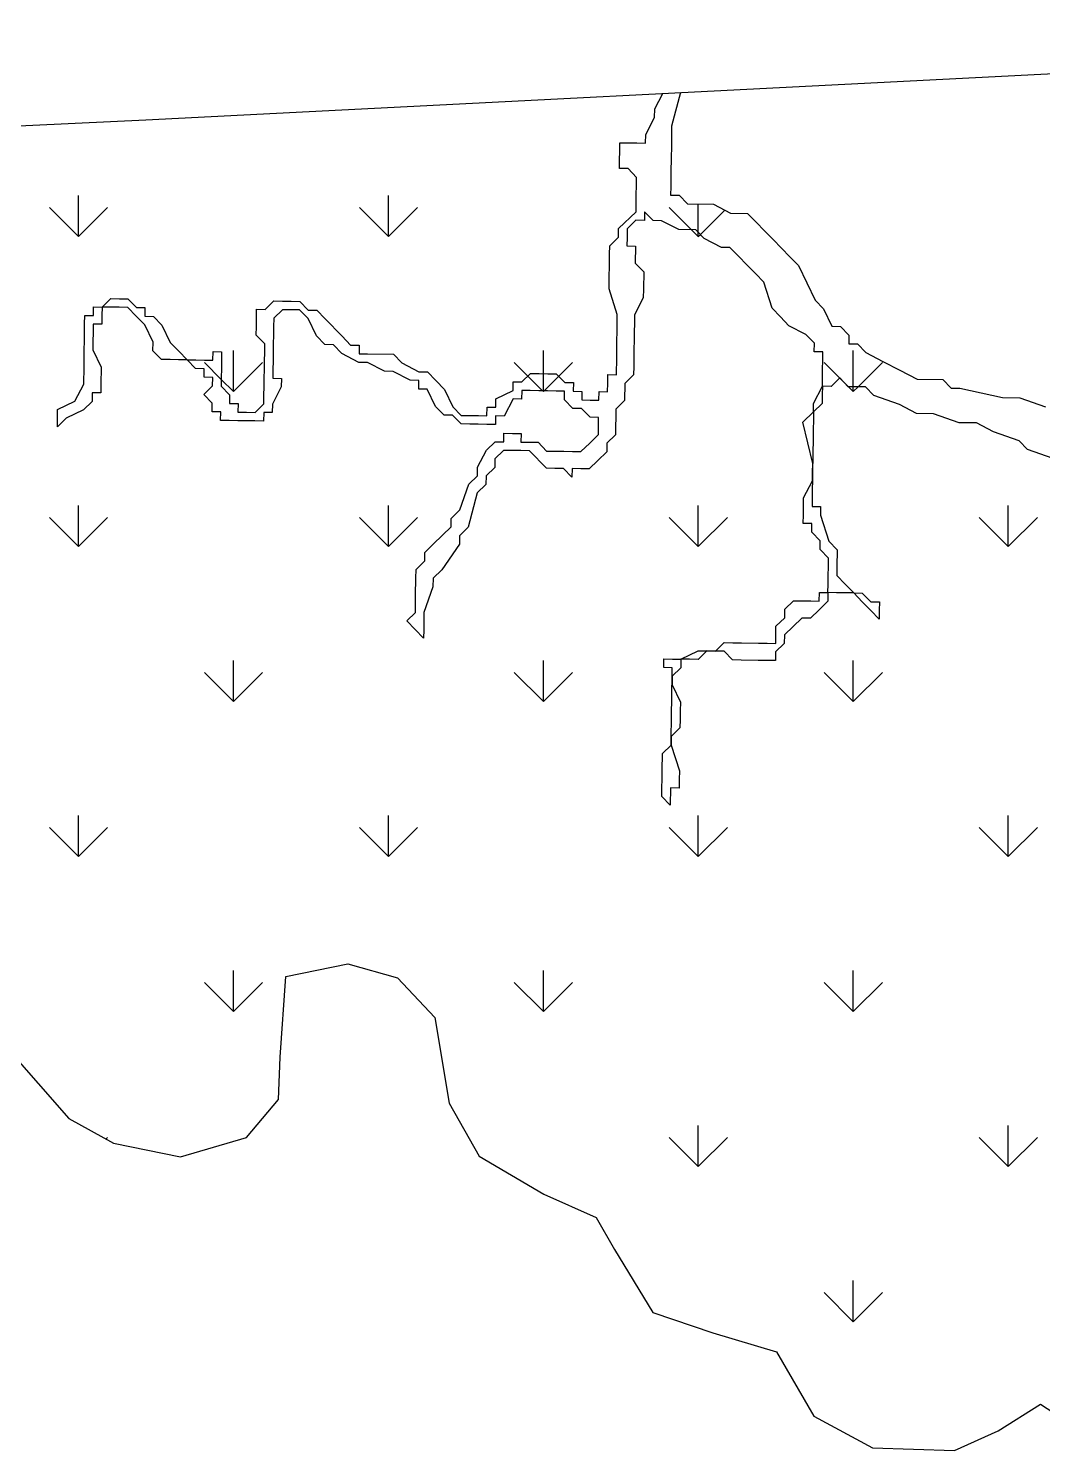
# Model space of a CAD drawing. Header units: metres. Extents: x 266585 to 279238, y 2117616 to 2127268.
# Drawn here: x 267301 to 267771, y 2126609 to 2127268 of the extents above; entities that cross this region are included whole.
import ezdxf

# ---------------------------------------------------------------- set-up
doc = ezdxf.new("R2010")
doc.units = ezdxf.units.M
doc.layers.add('MANGROOVES', color=112, linetype='Continuous')
doc.layers.add('village', color=3, linetype='Continuous')

msp = doc.modelspace()

# ---------------------------------------------------------------- linework, layer by layer
at = {"layer": 'MANGROOVES'}
for p, q in [((267603.41, 2127238.04), (267599.24, 2127222.36)), ((267591.4, 2127230.44), (267595.12, 2127237.62)), ((267587.24, 2127218.55), (267591.34, 2127226.46)), ((267591.34, 2127226.46), (267591.4, 2127230.44)), ((267587.18, 2127214.57), (267587.24, 2127218.55)), ((267599.18, 2127218.38), (267599.13, 2127214.39)), ((267599.24, 2127222.36), (267599.18, 2127218.38)), ((267575.18, 2127210.76), (267575.24, 2127214.74)), ((267575.24, 2127214.74), (267579.22, 2127214.68)), ((267579.22, 2127214.68), (267583.2, 2127214.63)), ((267583.2, 2127214.63), (267587.18, 2127214.57)), ((267599.13, 2127214.39), (267599.01, 2127206.43)), ((267575.06, 2127202.8), (267575.12, 2127206.78)), ((267575.12, 2127206.78), (267575.18, 2127210.76)), ((267599.01, 2127206.43), (267598.95, 2127202.45)), ((267579.05, 2127202.74), (267575.06, 2127202.8)), ((267582.97, 2127198.7), (267579.05, 2127202.74)), ((267582.91, 2127194.72), (267582.97, 2127198.7)), ((267598.89, 2127198.47), (267598.83, 2127194.48)), ((267598.95, 2127202.45), (267598.89, 2127198.47)), ((267582.85, 2127190.74), (267582.91, 2127194.72)), ((267598.83, 2127194.48), (267598.78, 2127190.5)), ((267582.74, 2127182.77), (267582.79, 2127186.75)), ((267582.79, 2127186.75), (267582.85, 2127190.74)), ((267598.78, 2127190.5), (267602.76, 2127190.44)), ((267602.76, 2127190.44), (267606.68, 2127186.41)), ((267606.68, 2127186.41), (267618.62, 2127186.23)), ((267618.62, 2127186.23), (267626.53, 2127182.13)), ((267574.66, 2127174.93), (267582.74, 2127182.77)), ((267582.68, 2127178.79), (267578.64, 2127174.87)), ((267586.66, 2127178.73), (267582.68, 2127178.79)), ((267586.72, 2127182.71), (267586.66, 2127178.73)), ((267590.64, 2127178.67), (267586.72, 2127182.71)), ((267594.62, 2127178.62), (267590.64, 2127178.67)), ((267602.52, 2127174.52), (267594.62, 2127178.62)), ((267626.53, 2127182.13), (267634.49, 2127182.02)), ((267634.49, 2127182.02), (267638.41, 2127177.98)), ((267574.6, 2127170.94), (267574.66, 2127174.93)), ((267578.64, 2127174.87), (267578.58, 2127170.89)), ((267610.49, 2127174.4), (267602.52, 2127174.52)), ((267614.41, 2127170.36), (267610.49, 2127174.4)), ((267638.41, 2127177.98), (267642.34, 2127173.94)), ((267642.34, 2127173.94), (267646.26, 2127169.9)), ((267570.5, 2127163.04), (267570.56, 2127167.02)), ((267570.56, 2127167.02), (267574.6, 2127170.94)), ((267578.58, 2127170.89), (267578.52, 2127166.9)), ((267578.52, 2127166.9), (267582.5, 2127166.85)), ((267582.5, 2127166.85), (267582.39, 2127158.88)), ((267622.31, 2127166.26), (267614.41, 2127170.36)), ((267626.29, 2127166.21), (267622.31, 2127166.26)), ((267630.22, 2127162.17), (267626.29, 2127166.21)), ((267646.26, 2127169.9), (267650.18, 2127165.86)), ((267650.18, 2127165.86), (267654.1, 2127161.82)), ((267570.33, 2127151.09), (267570.44, 2127159.06)), ((267570.44, 2127159.06), (267570.5, 2127163.04)), ((267582.39, 2127158.88), (267586.31, 2127154.84)), ((267634.14, 2127158.13), (267630.22, 2127162.17)), ((267654.1, 2127161.82), (267658.03, 2127157.78)), ((267586.31, 2127154.84), (267586.19, 2127146.88)), ((267638.06, 2127154.09), (267634.14, 2127158.13)), ((267641.99, 2127150.05), (267638.06, 2127154.09)), ((267658.03, 2127157.78), (267665.76, 2127141.73)), ((267570.27, 2127147.11), (267570.33, 2127151.09)), ((267574.07, 2127135.11), (267570.27, 2127147.11)), ((267586.19, 2127146.88), (267586.13, 2127142.9)), ((267645.79, 2127138.04), (267641.99, 2127150.05)), ((267335.21, 2127138.6), (267339.25, 2127142.52)), ((267339.25, 2127142.52), (267343.23, 2127142.47)), ((267343.23, 2127142.47), (267347.21, 2127142.41)), ((267347.21, 2127142.41), (267351.13, 2127138.37)), ((267410.85, 2127137.49), (267414.89, 2127141.42)), ((267414.89, 2127141.42), (267418.87, 2127141.36)), ((267418.87, 2127141.36), (267422.85, 2127141.3)), ((267422.85, 2127141.3), (267426.83, 2127141.24)), ((267426.83, 2127141.24), (267430.76, 2127137.2)), ((267586.13, 2127142.9), (267582.04, 2127134.99)), ((267665.76, 2127141.73), (267669.68, 2127137.69)), ((267327.13, 2127130.75), (267327.19, 2127134.74)), ((267327.19, 2127134.74), (267331.17, 2127134.68)), ((267331.17, 2127134.68), (267331.23, 2127138.66)), ((267331.23, 2127138.66), (267335.21, 2127138.6)), ((267335.15, 2127134.62), (267335.09, 2127130.64)), ((267335.21, 2127138.6), (267335.15, 2127134.62)), ((267339.19, 2127138.54), (267335.21, 2127138.6)), ((267343.17, 2127138.48), (267339.19, 2127138.54)), ((267347.15, 2127138.43), (267343.17, 2127138.48)), ((267351.08, 2127134.39), (267347.15, 2127138.43)), ((267355, 2127130.35), (267351.08, 2127134.39)), ((267351.13, 2127138.37), (267355.11, 2127138.31)), ((267355.11, 2127138.31), (267355.06, 2127134.33)), ((267355.06, 2127134.33), (267359.04, 2127134.27)), ((267359.04, 2127134.27), (267362.96, 2127130.23)), ((267406.75, 2127129.59), (267406.81, 2127133.57)), ((267406.81, 2127133.57), (267406.87, 2127137.55)), ((267406.87, 2127137.55), (267410.85, 2127137.49)), ((267414.77, 2127133.45), (267414.71, 2127129.47)), ((267418.81, 2127137.38), (267414.77, 2127133.45)), ((267422.79, 2127137.32), (267418.81, 2127137.38)), ((267426.77, 2127137.26), (267422.79, 2127137.32)), ((267430.7, 2127133.22), (267426.77, 2127137.26)), ((267434.56, 2127125.2), (267430.7, 2127133.22)), ((267430.76, 2127137.2), (267434.74, 2127137.15)), ((267434.74, 2127137.15), (267438.66, 2127133.11)), ((267438.66, 2127133.11), (267446.51, 2127125.03)), ((267574.02, 2127131.13), (267574.07, 2127135.11)), ((267582.04, 2127134.99), (267581.86, 2127123.05)), ((267649.72, 2127134), (267645.79, 2127138.04)), ((267653.64, 2127129.96), (267649.72, 2127134)), ((267669.68, 2127137.69), (267673.54, 2127129.67)), ((267327.01, 2127122.79), (267327.13, 2127130.75)), ((267331.05, 2127126.71), (267331, 2127122.73)), ((267331.11, 2127130.7), (267331.05, 2127126.71)), ((267335.09, 2127130.64), (267331.11, 2127130.7)), ((267358.86, 2127122.32), (267355, 2127130.35)), ((267362.96, 2127130.23), (267366.83, 2127122.21)), ((267406.69, 2127125.61), (267406.75, 2127129.59)), ((267414.71, 2127129.47), (267414.66, 2127125.49)), ((267573.9, 2127123.16), (267573.96, 2127127.14)), ((267573.96, 2127127.14), (267574.02, 2127131.13)), ((267661.54, 2127125.86), (267653.64, 2127129.96)), ((267665.47, 2127121.82), (267661.54, 2127125.86)), ((267673.54, 2127129.67), (267677.52, 2127129.61)), ((267677.52, 2127129.61), (267681.45, 2127125.57)), ((267326.96, 2127118.81), (267327.01, 2127122.79)), ((267331, 2127122.73), (267330.94, 2127118.75)), ((267358.8, 2127118.34), (267358.86, 2127122.32)), ((267366.83, 2127122.21), (267370.75, 2127118.17)), ((267410.62, 2127121.57), (267406.69, 2127125.61)), ((267410.44, 2127109.62), (267410.62, 2127121.57)), ((267414.6, 2127121.51), (267414.54, 2127117.53)), ((267414.66, 2127125.49), (267414.6, 2127121.51)), ((267438.48, 2127121.16), (267434.56, 2127125.2)), ((267442.47, 2127121.1), (267438.48, 2127121.16)), ((267446.39, 2127117.06), (267442.47, 2127121.1)), ((267446.51, 2127125.03), (267450.43, 2127120.99)), ((267450.43, 2127120.99), (267454.41, 2127120.93)), ((267454.41, 2127120.93), (267454.35, 2127116.95)), ((267573.78, 2127115.2), (267573.84, 2127119.18)), ((267573.84, 2127119.18), (267573.9, 2127123.16)), ((267581.8, 2127119.06), (267581.69, 2127111.1)), ((267581.86, 2127123.05), (267581.8, 2127119.06)), ((267665.41, 2127117.84), (267665.47, 2127121.82)), ((267681.45, 2127125.57), (267681.39, 2127121.59)), ((267681.39, 2127121.59), (267685.37, 2127121.53)), ((267685.37, 2127121.53), (267689.29, 2127117.49)), ((267326.84, 2127110.84), (267326.9, 2127114.83)), ((267326.9, 2127114.83), (267326.96, 2127118.81)), ((267330.94, 2127118.75), (267334.8, 2127110.73)), ((267362.73, 2127114.3), (267358.8, 2127118.34)), ((267366.71, 2127114.24), (267362.73, 2127114.3)), ((267370.69, 2127114.19), (267366.71, 2127114.24)), ((267374.67, 2127114.13), (267370.69, 2127114.19)), ((267370.75, 2127118.17), (267374.67, 2127114.13)), ((267378.59, 2127110.09), (267374.67, 2127114.13)), ((267374.67, 2127114.13), (267378.65, 2127114.07)), ((267378.65, 2127114.07), (267382.63, 2127114.01)), ((267382.63, 2127114.01), (267386.61, 2127113.95)), ((267386.61, 2127113.95), (267386.67, 2127117.94)), ((267386.67, 2127117.94), (267390.65, 2127117.88)), ((267390.6, 2127113.9), (267390.54, 2127109.91)), ((267390.65, 2127117.88), (267390.6, 2127113.9)), ((267414.54, 2127117.53), (267414.37, 2127105.58)), ((267454.29, 2127112.96), (267446.39, 2127117.06)), ((267458.27, 2127112.91), (267454.29, 2127112.96)), ((267454.35, 2127116.95), (267458.33, 2127116.89)), ((267466.18, 2127108.81), (267458.27, 2127112.91)), ((267458.33, 2127116.89), (267470.28, 2127116.71)), ((267470.28, 2127116.71), (267474.2, 2127112.67)), ((267474.2, 2127112.67), (267482.1, 2127108.57)), ((267573.67, 2127107.24), (267573.78, 2127115.2)), ((267669.39, 2127117.78), (267665.41, 2127117.84)), ((267669.27, 2127109.82), (267669.33, 2127113.8)), ((267669.33, 2127113.8), (267669.39, 2127117.78)), ((267689.29, 2127117.49), (267697.2, 2127113.4)), ((267697.2, 2127113.4), (267705.1, 2127109.3)), ((267326.72, 2127102.88), (267326.84, 2127110.84)), ((267334.8, 2127110.73), (267334.69, 2127102.76)), ((267382.57, 2127110.03), (267378.59, 2127110.09)), ((267382.52, 2127106.05), (267382.57, 2127110.03)), ((267386.5, 2127105.99), (267382.52, 2127106.05)), ((267386.44, 2127102.01), (267386.5, 2127105.99)), ((267390.48, 2127105.93), (267390.42, 2127101.95)), ((267390.54, 2127109.91), (267390.48, 2127105.93)), ((267410.38, 2127105.64), (267410.44, 2127109.62)), ((267470.16, 2127108.75), (267466.18, 2127108.81)), ((267478.06, 2127104.65), (267470.16, 2127108.75)), ((267482.1, 2127108.57), (267486.08, 2127108.52)), ((267486.08, 2127108.52), (267490.01, 2127104.48)), ((267529.82, 2127103.89), (267533.86, 2127107.82)), ((267533.86, 2127107.82), (267537.84, 2127107.76)), ((267537.84, 2127107.76), (267541.82, 2127107.7)), ((267541.82, 2127107.7), (267545.8, 2127107.64)), ((267545.8, 2127107.64), (267549.72, 2127103.6)), ((267569.63, 2127103.31), (267569.69, 2127107.29)), ((267569.69, 2127107.29), (267573.67, 2127107.24)), ((267581.63, 2127107.12), (267577.59, 2127103.2)), ((267581.69, 2127111.1), (267581.63, 2127107.12)), ((267669.21, 2127105.84), (267669.27, 2127109.82)), ((267705.1, 2127109.3), (267713.01, 2127105.2)), ((267322.63, 2127094.98), (267326.72, 2127102.88)), ((267334.69, 2127102.76), (267334.63, 2127098.78)), ((267382.4, 2127098.08), (267386.44, 2127102.01)), ((267390.42, 2127101.95), (267394.34, 2127097.91)), ((267410.27, 2127097.68), (267410.33, 2127101.66)), ((267410.33, 2127101.66), (267410.38, 2127105.64)), ((267418.29, 2127101.54), (267414.19, 2127093.64)), ((267414.37, 2127105.58), (267418.35, 2127105.52)), ((267418.35, 2127105.52), (267418.29, 2127101.54)), ((267482.04, 2127104.59), (267478.06, 2127104.65)), ((267481.99, 2127100.61), (267482.04, 2127104.59)), ((267485.97, 2127100.55), (267481.99, 2127100.61)), ((267489.83, 2127092.53), (267485.97, 2127100.55)), ((267490.01, 2127104.48), (267493.93, 2127100.44)), ((267493.93, 2127100.44), (267497.79, 2127092.42)), ((267517.76, 2127096.11), (267525.78, 2127099.97)), ((267525.78, 2127099.97), (267525.84, 2127103.95)), ((267525.84, 2127103.95), (267529.82, 2127103.89)), ((267529.76, 2127099.91), (267529.7, 2127095.93)), ((267533.74, 2127099.85), (267529.76, 2127099.91)), ((267537.72, 2127099.8), (267533.74, 2127099.85)), ((267541.7, 2127099.74), (267537.72, 2127099.8)), ((267545.68, 2127099.68), (267541.7, 2127099.74)), ((267549.66, 2127099.62), (267545.68, 2127099.68)), ((267549.61, 2127095.64), (267549.66, 2127099.62)), ((267549.72, 2127103.6), (267553.7, 2127103.55)), ((267553.7, 2127103.55), (267553.65, 2127099.56)), ((267553.65, 2127099.56), (267557.63, 2127099.51)), ((267557.63, 2127099.51), (267557.57, 2127095.52)), ((267565.53, 2127095.41), (267565.59, 2127099.39)), ((267565.59, 2127099.39), (267569.57, 2127099.33)), ((267569.57, 2127099.33), (267569.63, 2127103.31)), ((267577.59, 2127103.2), (267577.47, 2127095.23)), ((267665.06, 2127093.95), (267669.16, 2127101.86)), ((267669.16, 2127101.86), (267669.1, 2127097.88)), ((267669.16, 2127101.86), (267669.21, 2127105.84)), ((267673.14, 2127101.8), (267669.16, 2127101.86)), ((267677.18, 2127105.72), (267673.14, 2127101.8)), ((267681.1, 2127101.68), (267677.18, 2127105.72)), ((267685.08, 2127101.62), (267681.1, 2127101.68)), ((267689.06, 2127101.57), (267685.08, 2127101.62)), ((267692.98, 2127097.53), (267689.06, 2127101.57)), ((267713.01, 2127105.2), (267724.95, 2127105.02)), ((267724.95, 2127105.02), (267728.87, 2127100.98)), ((267728.87, 2127100.98), (267732.85, 2127100.93)), ((267732.85, 2127100.93), (267752.7, 2127096.65)), ((267314.61, 2127091.11), (267322.63, 2127094.98)), ((267330.59, 2127094.86), (267326.55, 2127090.94)), ((267330.65, 2127098.84), (267330.59, 2127094.86)), ((267334.63, 2127098.78), (267330.65, 2127098.84)), ((267386.32, 2127094.04), (267382.4, 2127098.08)), ((267386.26, 2127090.06), (267386.32, 2127094.04)), ((267394.34, 2127097.91), (267394.29, 2127093.93)), ((267394.29, 2127093.93), (267398.27, 2127093.87)), ((267398.27, 2127093.87), (267398.21, 2127089.89)), ((267406.17, 2127089.77), (267410.21, 2127093.7)), ((267410.21, 2127093.7), (267410.27, 2127097.68)), ((267414.19, 2127093.64), (267414.13, 2127089.66)), ((267517.7, 2127092.12), (267517.76, 2127096.11)), ((267525.72, 2127095.99), (267521.62, 2127088.08)), ((267529.7, 2127095.93), (267525.72, 2127095.99)), ((267553.53, 2127091.6), (267549.61, 2127095.64)), ((267557.57, 2127095.52), (267561.55, 2127095.47)), ((267561.55, 2127095.47), (267565.53, 2127095.41)), ((267577.47, 2127095.23), (267573.43, 2127091.31)), ((267665, 2127089.97), (267665.06, 2127093.95)), ((267669.04, 2127093.89), (267665, 2127089.97)), ((267669.1, 2127097.88), (267669.04, 2127093.89)), ((267704.87, 2127093.37), (267692.98, 2127097.53)), ((267712.77, 2127089.27), (267704.87, 2127093.37)), ((267752.7, 2127096.65), (267760.66, 2127096.54)), ((267760.66, 2127096.54), (267772.55, 2127092.38)), ((267314.49, 2127083.15), (267314.61, 2127091.11)), ((267318.53, 2127087.07), (267314.49, 2127083.15)), ((267326.55, 2127090.94), (267318.53, 2127087.07)), ((267390.25, 2127090), (267386.26, 2127090.06)), ((267390.19, 2127086.02), (267390.25, 2127090)), ((267398.21, 2127089.89), (267402.19, 2127089.83)), ((267402.19, 2127089.83), (267406.17, 2127089.77)), ((267410.15, 2127089.71), (267410.09, 2127085.73)), ((267414.13, 2127089.66), (267410.15, 2127089.71)), ((267493.75, 2127088.49), (267489.83, 2127092.53)), ((267497.74, 2127088.43), (267493.75, 2127088.49)), ((267501.66, 2127084.39), (267497.74, 2127088.43)), ((267497.79, 2127092.42), (267501.72, 2127088.38)), ((267501.72, 2127088.38), (267505.7, 2127088.32)), ((267505.7, 2127088.32), (267509.68, 2127088.26)), ((267509.68, 2127088.26), (267513.66, 2127088.2)), ((267513.66, 2127088.2), (267513.72, 2127092.18)), ((267513.72, 2127092.18), (267517.7, 2127092.12)), ((267517.64, 2127088.14), (267517.58, 2127084.16)), ((267521.62, 2127088.08), (267517.64, 2127088.14)), ((267557.51, 2127091.54), (267553.53, 2127091.6)), ((267561.43, 2127087.5), (267557.51, 2127091.54)), ((267565.41, 2127087.44), (267561.43, 2127087.5)), ((267565.36, 2127083.46), (267565.41, 2127087.44)), ((267573.43, 2127091.31), (267573.26, 2127079.36)), ((267660.15, 2127085.26), (267665, 2127089.97)), ((267665, 2127089.97), (267664.82, 2127078.03)), ((267720.73, 2127089.16), (267712.77, 2127089.27)), ((267732.62, 2127085), (267720.73, 2127089.16)), ((267394.17, 2127085.97), (267390.19, 2127086.02)), ((267398.15, 2127085.91), (267394.17, 2127085.97)), ((267402.13, 2127085.85), (267398.15, 2127085.91)), ((267406.11, 2127085.79), (267402.13, 2127085.85)), ((267410.09, 2127085.73), (267406.11, 2127085.79)), ((267505.64, 2127084.34), (267501.66, 2127084.39)), ((267509.62, 2127084.28), (267505.64, 2127084.34)), ((267513.6, 2127084.22), (267509.62, 2127084.28)), ((267517.58, 2127084.16), (267513.6, 2127084.22)), ((267521.45, 2127076.14), (267521.51, 2127080.12)), ((267521.51, 2127080.12), (267525.49, 2127080.06)), ((267525.49, 2127080.06), (267529.47, 2127080)), ((267529.47, 2127080), (267529.41, 2127076.02)), ((267565.3, 2127079.48), (267565.36, 2127083.46)), ((267664.65, 2127066.08), (267660.15, 2127085.26)), ((267740.58, 2127084.88), (267732.62, 2127085)), ((267748.49, 2127080.78), (267740.58, 2127084.88)), ((267760.37, 2127076.63), (267748.49, 2127080.78)), ((267513.43, 2127072.27), (267517.47, 2127076.2)), ((267517.47, 2127076.2), (267521.45, 2127076.14)), ((267529.41, 2127076.02), (267537.37, 2127075.91)), ((267537.37, 2127075.91), (267541.29, 2127071.87)), ((267557.22, 2127071.63), (267561.26, 2127075.56)), ((267561.26, 2127075.56), (267565.3, 2127079.48)), ((267569.22, 2127075.44), (267569.16, 2127071.46)), ((267573.26, 2127079.36), (267569.22, 2127075.44)), ((267664.82, 2127078.03), (267664.59, 2127062.1)), ((267764.29, 2127072.59), (267760.37, 2127076.63)), ((267509.33, 2127064.37), (267513.43, 2127072.27)), ((267517.35, 2127068.23), (267517.29, 2127064.25)), ((267521.39, 2127072.16), (267517.35, 2127068.23)), ((267525.37, 2127072.1), (267521.39, 2127072.16)), ((267529.35, 2127072.04), (267525.37, 2127072.1)), ((267533.33, 2127071.98), (267529.35, 2127072.04)), ((267541.18, 2127063.9), (267533.33, 2127071.98)), ((267541.29, 2127071.87), (267545.28, 2127071.81)), ((267545.28, 2127071.81), (267549.26, 2127071.75)), ((267549.26, 2127071.75), (267553.24, 2127071.69)), ((267553.24, 2127071.69), (267557.22, 2127071.63)), ((267565.12, 2127067.54), (267561.08, 2127063.61)), ((267569.16, 2127071.46), (267565.12, 2127067.54)), ((267776.18, 2127068.43), (267764.29, 2127072.59)), ((267505.23, 2127056.46), (267509.27, 2127060.39)), ((267509.27, 2127060.39), (267509.33, 2127064.37)), ((267513.25, 2127060.33), (267513.19, 2127056.35)), ((267517.29, 2127064.25), (267513.25, 2127060.33)), ((267545.16, 2127063.84), (267541.18, 2127063.9)), ((267549.14, 2127063.79), (267545.16, 2127063.84)), ((267553.06, 2127059.75), (267549.14, 2127063.79)), ((267553.12, 2127063.73), (267553.06, 2127059.75)), ((267557.1, 2127063.67), (267553.12, 2127063.73)), ((267561.08, 2127063.61), (267557.1, 2127063.67)), ((267664.59, 2127062.1), (267664.53, 2127058.12)), ((267664.53, 2127058.12), (267664.59, 2127062.1)), ((267664.59, 2127062.1), (267664.65, 2127066.08)), ((267501.08, 2127044.58), (267505.23, 2127056.46)), ((267513.19, 2127056.35), (267509.15, 2127052.42)), ((267660.44, 2127050.21), (267664.53, 2127058.12)), ((267664.48, 2127054.14), (267664.42, 2127050.15)), ((267664.53, 2127058.12), (267664.48, 2127054.14)), ((267509.15, 2127052.42), (267504.94, 2127036.55)), ((267660.38, 2127046.23), (267660.44, 2127050.21)), ((267664.42, 2127050.15), (267664.36, 2127046.17)), ((267496.98, 2127036.67), (267497.04, 2127040.65)), ((267497.04, 2127040.65), (267501.08, 2127044.58)), ((267660.26, 2127038.27), (267660.32, 2127042.25)), ((267660.32, 2127042.25), (267660.38, 2127046.23)), ((267664.36, 2127046.17), (267668.34, 2127046.11)), ((267668.34, 2127046.11), (267668.28, 2127042.13)), ((267668.28, 2127042.13), (267672.09, 2127030.13)), ((267488.9, 2127028.82), (267496.98, 2127036.67)), ((267504.94, 2127036.55), (267500.9, 2127032.63)), ((267664.24, 2127038.21), (267660.26, 2127038.27)), ((267664.18, 2127034.23), (267664.24, 2127038.21)), ((267668.11, 2127030.19), (267664.18, 2127034.23)), ((267484.86, 2127024.9), (267488.9, 2127028.82)), ((267500.84, 2127028.65), (267492.71, 2127016.82)), ((267500.9, 2127032.63), (267500.84, 2127028.65)), ((267668.05, 2127026.2), (267668.11, 2127030.19)), ((267672.09, 2127030.13), (267676.01, 2127026.09)), ((267480.76, 2127017), (267484.8, 2127020.92)), ((267484.8, 2127020.92), (267484.86, 2127024.9)), ((267671.97, 2127022.16), (267668.05, 2127026.2)), ((267671.91, 2127018.18), (267671.97, 2127022.16)), ((267676.01, 2127026.09), (267675.89, 2127018.13)), ((267480.71, 2127013.01), (267480.76, 2127017)), ((267492.71, 2127016.82), (267488.67, 2127012.9)), ((267671.8, 2127010.22), (267671.86, 2127014.2)), ((267671.86, 2127014.2), (267671.91, 2127018.18)), ((267675.89, 2127018.13), (267675.84, 2127014.14)), ((267675.84, 2127014.14), (267679.76, 2127010.1)), ((267480.59, 2127005.05), (267480.71, 2127013.01)), ((267488.61, 2127008.92), (267484.45, 2126997.03)), ((267488.67, 2127012.9), (267488.61, 2127008.92)), ((267671.74, 2127006.24), (267671.8, 2127010.22)), ((267679.76, 2127010.1), (267683.68, 2127006.06)), ((267480.47, 2126997.09), (267480.53, 2127001.07)), ((267480.53, 2127001.07), (267480.59, 2127005.05)), ((267651.72, 2126998.57), (267655.76, 2127002.49)), ((267655.76, 2127002.49), (267659.74, 2127002.43)), ((267659.74, 2127002.43), (267663.72, 2127002.37)), ((267663.72, 2127002.37), (267667.7, 2127002.31)), ((267671.68, 2127002.26), (267667.64, 2126998.33)), ((267667.7, 2127002.31), (267667.76, 2127006.3)), ((267667.76, 2127006.3), (267671.74, 2127006.24)), ((267671.74, 2127006.24), (267671.68, 2127002.26)), ((267675.72, 2127006.18), (267671.74, 2127006.24)), ((267679.7, 2127006.12), (267675.72, 2127006.18)), ((267683.68, 2127006.06), (267679.7, 2127006.12)), ((267683.68, 2127006.06), (267687.66, 2127006.01)), ((267687.61, 2127002.02), (267683.68, 2127006.06)), ((267691.53, 2126997.98), (267687.61, 2127002.02)), ((267687.66, 2127006.01), (267691.59, 2127001.97)), ((267691.59, 2127001.97), (267695.57, 2127001.91)), ((267695.57, 2127001.91), (267695.51, 2126997.93)), ((267476.43, 2126993.16), (267480.47, 2126997.09)), ((267484.45, 2126997.03), (267484.4, 2126993.05)), ((267647.62, 2126990.66), (267651.66, 2126994.58)), ((267651.66, 2126994.58), (267651.72, 2126998.57)), ((267659.62, 2126994.47), (267655.58, 2126990.54)), ((267663.6, 2126994.41), (267659.62, 2126994.47)), ((267667.64, 2126998.33), (267663.6, 2126994.41)), ((267695.45, 2126993.94), (267691.53, 2126997.98)), ((267695.51, 2126997.93), (267695.45, 2126993.94)), ((267484.28, 2126985.08), (267476.43, 2126993.16)), ((267484.34, 2126989.06), (267484.28, 2126985.08)), ((267484.4, 2126993.05), (267484.34, 2126989.06)), ((267647.56, 2126986.68), (267647.62, 2126990.66)), ((267655.58, 2126990.54), (267651.54, 2126986.62)), ((267619.58, 2126979.12), (267623.62, 2126983.05)), ((267623.62, 2126983.05), (267627.6, 2126982.99)), ((267627.6, 2126982.99), (267631.58, 2126982.93)), ((267631.58, 2126982.93), (267639.54, 2126982.81)), ((267639.54, 2126982.81), (267643.52, 2126982.76)), ((267643.52, 2126982.76), (267647.5, 2126982.7)), ((267651.48, 2126982.64), (267647.45, 2126978.72)), ((267647.5, 2126982.7), (267647.56, 2126986.68)), ((267651.54, 2126986.62), (267651.48, 2126982.64)), ((267595.57, 2126971.51), (267595.63, 2126975.49)), ((267595.63, 2126975.49), (267599.61, 2126975.43)), ((267599.61, 2126975.43), (267603.59, 2126975.37)), ((267603.59, 2126975.37), (267603.54, 2126971.39)), ((267603.59, 2126975.37), (267611.62, 2126979.24)), ((267607.58, 2126975.32), (267603.59, 2126975.37)), ((267611.56, 2126975.26), (267607.58, 2126975.32)), ((267615.6, 2126979.18), (267611.56, 2126975.26)), ((267611.62, 2126979.24), (267615.6, 2126979.18)), ((267619.58, 2126979.12), (267615.6, 2126979.18)), ((267615.6, 2126979.18), (267619.58, 2126979.12)), ((267623.56, 2126979.06), (267619.58, 2126979.12)), ((267627.48, 2126975.02), (267623.56, 2126979.06)), ((267631.46, 2126974.97), (267627.48, 2126975.02)), ((267639.42, 2126974.85), (267631.46, 2126974.97)), ((267643.41, 2126974.79), (267639.42, 2126974.85)), ((267647.39, 2126974.73), (267643.41, 2126974.79)), ((267647.45, 2126978.72), (267647.39, 2126974.73)), ((267599.56, 2126971.45), (267595.57, 2126971.51)), ((267599.38, 2126959.51), (267599.5, 2126967.47)), ((267599.5, 2126967.47), (267599.44, 2126963.49)), ((267599.5, 2126967.47), (267599.56, 2126971.45)), ((267603.54, 2126971.39), (267599.5, 2126967.47)), ((267599.44, 2126963.49), (267603.3, 2126955.47)), ((267599.26, 2126951.54), (267599.32, 2126955.52)), ((267599.32, 2126955.52), (267599.38, 2126959.51)), ((267603.3, 2126955.47), (267603.25, 2126951.48)), ((267599.03, 2126935.61), (267599.26, 2126951.54)), ((267603.25, 2126951.48), (267603.19, 2126947.5)), ((267603.13, 2126943.52), (267599.09, 2126939.6)), ((267603.19, 2126947.5), (267603.13, 2126943.52)), ((267594.99, 2126931.69), (267599.03, 2126935.61)), ((267599.09, 2126939.6), (267599.03, 2126935.61)), ((267599.03, 2126935.61), (267602.84, 2126923.61)), ((267594.88, 2126923.73), (267594.99, 2126931.69)), ((267594.82, 2126919.75), (267594.88, 2126923.73)), ((267602.84, 2126923.61), (267602.78, 2126919.63)), ((267594.7, 2126911.78), (267594.76, 2126915.76)), ((267594.76, 2126915.76), (267594.82, 2126919.75)), ((267598.74, 2126915.71), (267598.62, 2126907.74)), ((267602.72, 2126915.65), (267598.74, 2126915.71)), ((267602.78, 2126919.63), (267602.72, 2126915.65)), ((267598.62, 2126907.74), (267594.7, 2126911.78)), ((267420.46, 2126828.32), (267449.18, 2126834.21)), ((267449.18, 2126834.21), (267472.16, 2126827.71)), ((267417.73, 2126790.91), (267420.46, 2126828.32)), ((267472.16, 2126827.71), (267489.43, 2126809.27)), ((267489.43, 2126809.27), (267496.12, 2126769.55)), ((267291.37, 2126794.96), (267319.76, 2126762.47)), ((267417.08, 2126771.37), (267417.73, 2126790.91)), ((267402.2, 2126753.73), (267417.08, 2126771.37)), ((267496.12, 2126769.55), (267510.06, 2126745)), ((267319.76, 2126762.47), (267340.57, 2126751)), ((267340.57, 2126751), (267371.53, 2126744.77)), ((267371.53, 2126744.77), (267402.2, 2126753.73)), ((267510.06, 2126745), (267540.01, 2126727.36)), ((267540.01, 2126727.36), (267564.22, 2126716.61)), ((267564.22, 2126716.61), (267572.81, 2126701.8)), ((267572.81, 2126701.8), (267590.58, 2126672.65)), ((267590.58, 2126672.65), (267618.38, 2126663.15)), ((267618.38, 2126663.15), (267647.81, 2126654.28)), ((267647.81, 2126654.28), (267665.25, 2126624.48)), ((267750.59, 2126617.71), (267770.27, 2126630.09)), ((267770.27, 2126630.09), (267788.08, 2126618.41)), ((267665.25, 2126624.48), (267692.32, 2126609.8)), ((267730.32, 2126608.6), (267750.59, 2126617.71)), ((267692.32, 2126609.8), (267730.32, 2126608.6))]:
    msp.add_line(p, q, dxfattribs=at)
at = {"layer": 'MANGROOVES', "linetype": 'Continuous'}
for p, q in [((267324.26, 2127171.23), (267324.26, 2127190.28)), ((267467.95, 2127171.23), (267467.95, 2127190.28)), ((267611.63, 2127173.22), (267611.63, 2127186.33)), ((267324.26, 2127171.23), (267310.79, 2127184.7)), ((267324.26, 2127171.23), (267337.73, 2127184.7)), ((267467.95, 2127171.23), (267454.48, 2127184.7)), ((267467.95, 2127171.23), (267481.42, 2127184.7)), ((267608.43, 2127174.43), (267598.16, 2127184.7)), ((267612.61, 2127172.21), (267623.9, 2127183.49)), ((267611.63, 2127171.23), (267608.43, 2127174.43)), ((267611.63, 2127171.23), (267611.63, 2127173.22)), ((267611.63, 2127171.23), (267612.61, 2127172.21)), ((267390.47, 2127105.03), (267382.64, 2127112.86)), ((267396.11, 2127099.39), (267396.11, 2127118.44)), ((267396.11, 2127099.39), (267409.58, 2127112.86)), ((267532.59, 2127106.59), (267526.32, 2127112.86)), ((267539.79, 2127107.73), (267539.79, 2127118.44)), ((267546.91, 2127106.5), (267553.26, 2127112.86)), ((267677.16, 2127105.7), (267670, 2127112.86)), ((267683.47, 2127101.65), (267683.47, 2127118.44)), ((267685.7, 2127101.62), (267696.94, 2127112.86)), ((267539.4, 2127099.77), (267532.59, 2127106.59)), ((267539.79, 2127099.77), (267539.79, 2127107.73)), ((267540.17, 2127099.76), (267546.91, 2127106.5)), ((267396.11, 2127099.39), (267390.47, 2127105.03)), ((267539.79, 2127099.39), (267539.4, 2127099.77)), ((267539.79, 2127099.39), (267539.79, 2127099.77)), ((267539.79, 2127099.39), (267540.17, 2127099.76)), ((267678.46, 2127104.4), (267677.16, 2127105.7)), ((267681.18, 2127101.68), (267678.46, 2127104.4)), ((267683.47, 2127099.39), (267681.18, 2127101.68)), ((267683.47, 2127099.39), (267683.47, 2127101.65)), ((267683.47, 2127099.39), (267685.7, 2127101.62)), ((267324.26, 2127027.54), (267324.26, 2127046.59)), ((267467.95, 2127027.54), (267467.95, 2127046.59)), ((267611.63, 2127027.54), (267611.63, 2127046.59)), ((267755.32, 2127027.54), (267755.32, 2127046.59)), ((267324.26, 2127027.54), (267310.79, 2127041.01)), ((267324.26, 2127027.54), (267337.73, 2127041.01)), ((267467.95, 2127027.54), (267454.48, 2127041.01)), ((267467.95, 2127027.54), (267481.42, 2127041.01)), ((267611.63, 2127027.54), (267598.16, 2127041.01)), ((267611.63, 2127027.54), (267625.1, 2127041.01)), ((267755.32, 2127027.54), (267741.85, 2127041.01)), ((267755.32, 2127027.54), (267768.79, 2127041.01)), ((267396.11, 2126955.7), (267396.11, 2126974.75)), ((267539.79, 2126955.7), (267539.79, 2126974.75)), ((267683.47, 2126955.7), (267683.47, 2126974.75)), ((267396.11, 2126955.7), (267382.64, 2126969.17)), ((267396.11, 2126955.7), (267409.58, 2126969.17)), ((267539.79, 2126955.7), (267526.32, 2126969.17)), ((267539.79, 2126955.7), (267553.26, 2126969.17)), ((267683.47, 2126955.7), (267670, 2126969.17)), ((267683.47, 2126955.7), (267696.94, 2126969.17)), ((267324.26, 2126883.86), (267324.26, 2126902.91)), ((267467.95, 2126883.86), (267467.95, 2126902.91)), ((267611.63, 2126883.86), (267611.63, 2126902.91)), ((267755.32, 2126883.86), (267755.32, 2126902.91)), ((267324.26, 2126883.86), (267310.79, 2126897.33)), ((267324.26, 2126883.86), (267337.73, 2126897.33)), ((267467.95, 2126883.86), (267454.48, 2126897.33)), ((267467.95, 2126883.86), (267481.42, 2126897.33)), ((267611.63, 2126883.86), (267598.16, 2126897.33)), ((267611.63, 2126883.86), (267625.1, 2126897.33)), ((267755.32, 2126883.86), (267741.85, 2126897.33)), ((267755.32, 2126883.86), (267768.79, 2126897.33)), ((267396.11, 2126812.02), (267396.11, 2126831.07)), ((267539.79, 2126812.02), (267539.79, 2126831.07)), ((267683.47, 2126812.02), (267683.47, 2126831.07)), ((267396.11, 2126812.02), (267382.64, 2126825.49)), ((267396.11, 2126812.02), (267409.58, 2126825.49)), ((267539.79, 2126812.02), (267526.32, 2126825.49)), ((267539.79, 2126812.02), (267553.26, 2126825.49)), ((267683.47, 2126812.02), (267670, 2126825.49)), ((267683.47, 2126812.02), (267696.94, 2126825.49)), ((267611.63, 2126740.18), (267611.63, 2126759.23)), ((267755.32, 2126740.18), (267755.32, 2126759.23)), ((267337.03, 2126752.95), (267337.73, 2126753.65)), ((267611.63, 2126740.18), (267598.16, 2126753.65)), ((267611.63, 2126740.18), (267625.1, 2126753.65)), ((267755.32, 2126740.18), (267741.85, 2126753.65)), ((267755.32, 2126740.18), (267768.79, 2126753.65)), ((267683.47, 2126668.33), (267683.47, 2126687.38)), ((267683.47, 2126668.33), (267670, 2126681.8)), ((267683.47, 2126668.33), (267696.94, 2126681.8))]:
    msp.add_line(p, q, dxfattribs=at)
at = {"layer": 'village', "color": 3, "true_color": 0x00ff00}
for p, q in [((267355.52, 2127225.43), (268187.23, 2127267.72)), ((267059.49, 2127211.34), (267355.52, 2127225.43))]:
    msp.add_line(p, q, dxfattribs=at)

doc.saveas('drawing.dxf')
